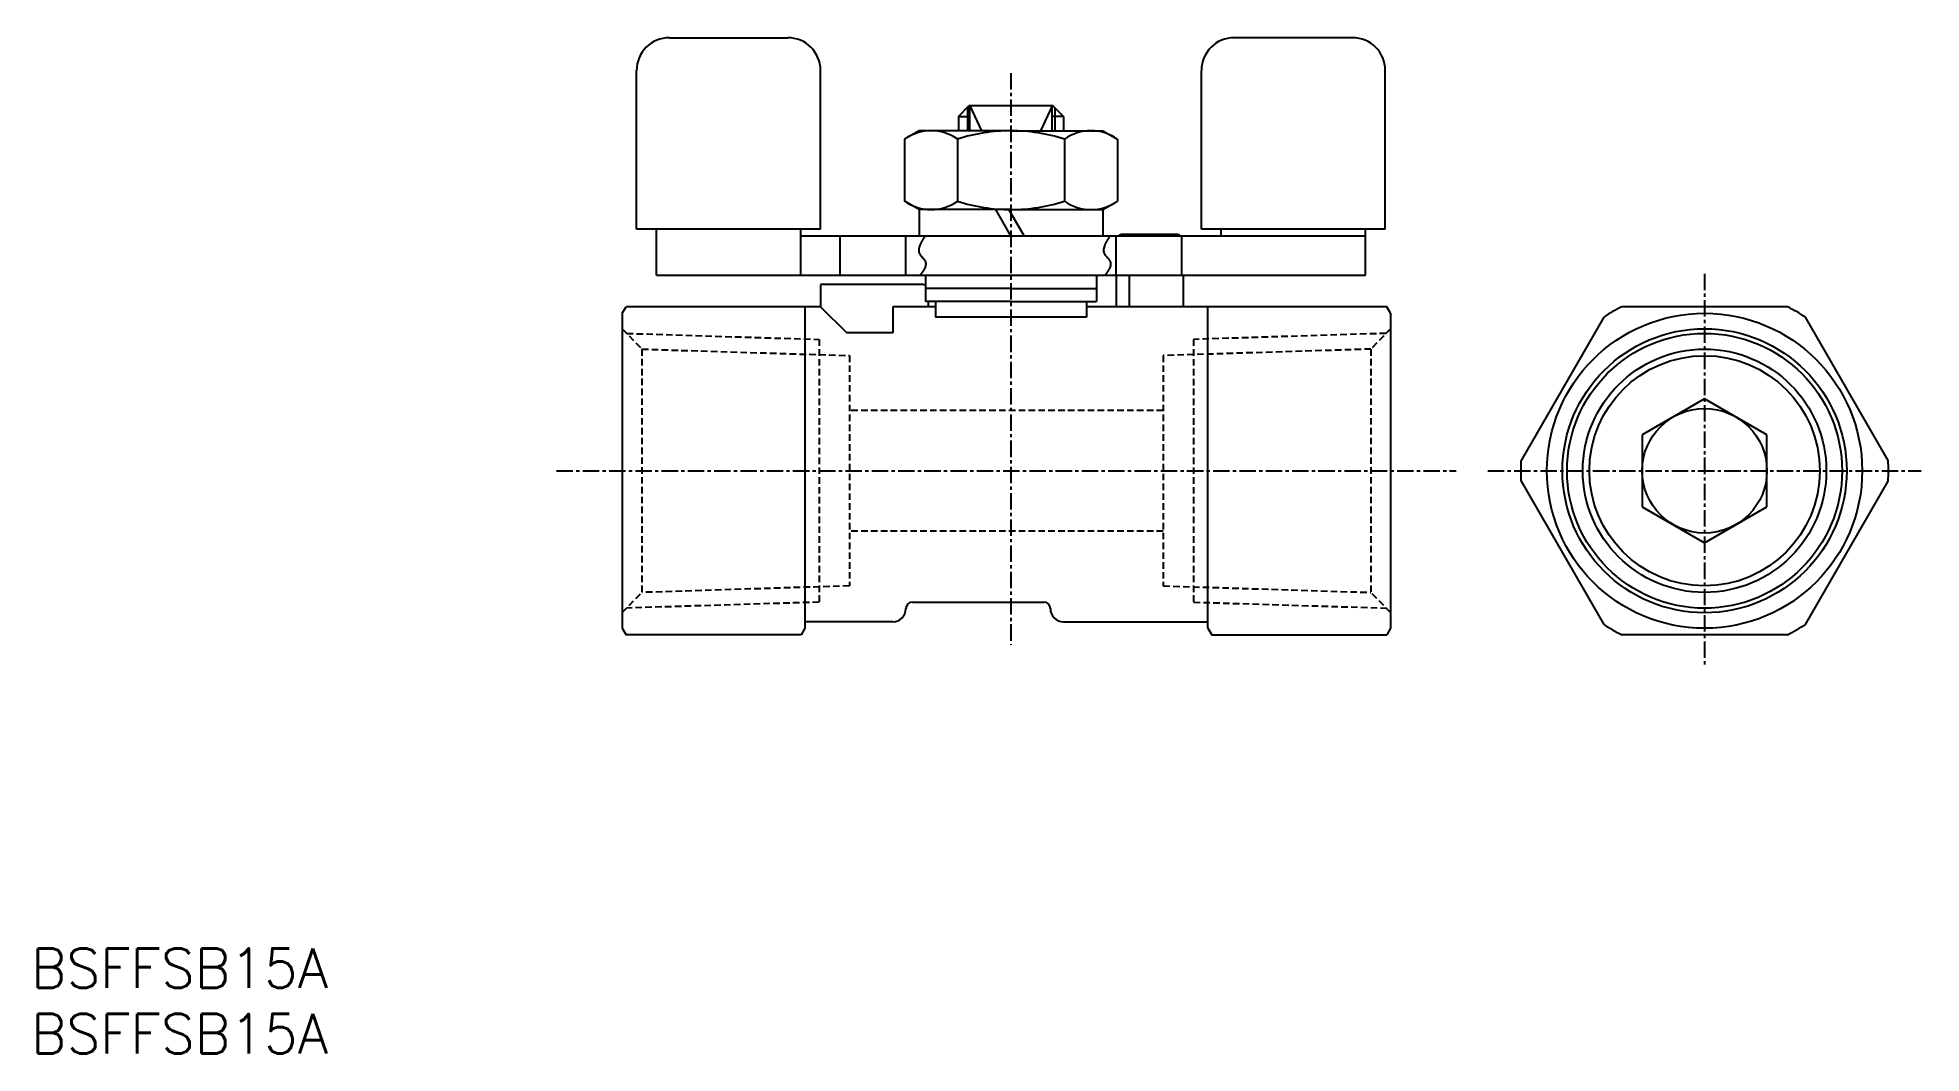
# Model space of a CAD drawing. Extents: x 1 to 144, y 0 to 77.
import ezdxf

# ---------------------------------------------------------------- set-up
doc = ezdxf.new("R2010")
doc.units = 0
doc.linetypes.add('CENTER', pattern=[2, 1.25, -0.25, 0.25, -0.25])
doc.linetypes.add('DASHED', pattern=[0.75, 0.5, -0.25])
doc.layers.get('0').update_dxf_attribs({"linetype": 'CONTINUOUS'})
doc.layers.add('CENTER', color=1, linetype='CENTER')
doc.styles.get("Standard").update_dxf_attribs({"font": 'txt.shx'})

# ---------------------------------------------------------------- blocks, each defined once
blk = doc.blocks.new('*U5')
at = {"color": 7, "linetype": 'CONTINUOUS'}
blk.add_text('BSFFSB15A', height=3, dxfattribs=at).set_placement((0, 0))
blk = doc.blocks.new('*U6')
at = {"color": 7, "linetype": 'CONTINUOUS'}
blk.add_text('BSFFSB15A', height=3, dxfattribs=at).set_placement((0, 5))

msp = doc.modelspace()

# ---------------------------------------------------------------- linework, layer by layer
at = {"color": 7, "linetype": 'CONTINUOUS'}
for p, q in [((48.62, 77.39), (57.62, 77.39)), ((100.62, 77.39), (91.62, 77.39)), ((46.12, 62.79), (46.12, 74.89)), ((60.12, 62.79), (60.12, 74.89)), ((89.12, 62.79), (89.12, 74.89)), ((103.12, 62.79), (103.12, 74.89)), ((70.62, 71.39), (71.42, 72.19)), ((77.82, 72.19), (71.42, 72.19)), ((71.5, 70.29), (71.5, 72.19)), ((77.75, 70.29), (77.75, 72.19)), ((78.62, 71.39), (77.82, 72.19)), ((67.62, 70.29), (66.52, 69.65)), ((74.62, 70.29), (67.62, 70.29)), ((70.62, 71.39), (70.62, 70.29)), ((70.62, 71.39), (71.5, 71.39)), ((74.62, 70.29), (81.62, 70.29)), ((78.62, 71.39), (77.75, 71.39)), ((78.62, 71.39), (78.62, 70.29)), ((81.62, 70.29), (82.73, 69.65)), ((66.52, 69.65), (66.52, 64.93)), ((70.56, 69.65), (70.56, 64.93)), ((78.69, 69.65), (78.69, 64.93)), ((82.73, 69.65), (82.73, 64.93)), ((67.62, 64.29), (66.52, 64.93)), ((81.62, 64.29), (82.73, 64.93)), ((67.62, 64.29), (67.62, 62.29)), ((74.62, 64.29), (67.62, 64.29)), ((74.62, 64.29), (68.62, 64.29)), ((74.62, 62.29), (73.47, 64.29)), ((75.62, 62.29), (74.47, 64.29)), ((74.62, 64.29), (81.62, 64.29)), ((81.62, 64.29), (81.62, 62.29)), ((60.12, 62.79), (46.12, 62.79)), ((47.62, 59.29), (47.62, 62.79)), ((58.62, 59.29), (58.62, 62.79)), ((58.62, 62.29), (101.62, 62.29)), ((61.62, 59.29), (61.62, 62.29)), ((66.62, 59.29), (66.62, 62.29)), ((82.62, 59.29), (82.62, 62.29)), ((87.22, 62.39), (83.12, 62.39)), ((87.62, 59.29), (87.62, 62.29)), ((103.12, 62.79), (89.12, 62.79)), ((90.62, 62.29), (90.62, 62.79)), ((101.62, 59.29), (101.62, 62.79)), ((47.62, 59.29), (74.62, 59.29)), ((68.12, 59.29), (68.12, 58.29)), ((74.62, 59.29), (101.62, 59.29)), ((81.12, 59.29), (81.12, 58.29)), ((82.62, 59.29), (82.62, 56.89)), ((83.62, 59.29), (83.62, 56.89)), ((87.72, 59.29), (87.72, 56.89)), ((67.82, 58.59), (60.12, 58.59)), ((60.12, 58.56), (60.12, 56.89)), ((74.62, 58.29), (68.12, 58.29)), ((68.12, 58.29), (68.12, 57.29)), ((74.62, 58.29), (81.12, 58.29)), ((81.12, 58.29), (81.12, 57.29)), ((45.02, 56.39), (45.31, 56.89)), ((45.02, 56.39), (45.02, 32.39)), ((60.12, 56.89), (45.31, 56.89)), ((58.92, 56.89), (58.92, 32.39)), ((60.12, 56.89), (62.12, 54.89)), ((65.62, 56.89), (65.62, 54.89)), ((68.87, 56.89), (65.62, 56.89)), ((74.62, 57.29), (68.12, 57.29)), ((68.32, 57.29), (68.32, 56.89)), ((68.87, 57.29), (68.87, 56.09)), ((74.62, 56.09), (68.87, 56.09)), ((74.62, 57.29), (80.37, 57.29)), ((74.62, 57.29), (81.12, 57.29)), ((80.37, 56.09), (74.62, 56.09)), ((80.37, 57.29), (80.37, 56.09)), ((103.24, 56.89), (80.37, 56.89)), ((89.62, 32.39), (89.62, 56.89)), ((103.52, 56.39), (103.24, 56.89)), ((103.52, 56.39), (103.52, 32.39)), ((65.62, 54.89), (62.12, 54.89)), ((65.52, 54.89), (65.52, 54.89)), ((127.43, 49.88), (122.68, 47.14)), ((132.18, 47.14), (127.43, 49.88)), ((122.68, 47.14), (122.68, 41.65)), ((132.18, 41.65), (132.18, 47.14)), ((122.68, 41.65), (127.43, 38.91)), ((127.43, 38.91), (132.18, 41.65)), ((66.62, 33.89), (66.62, 33.89)), ((67.12, 34.39), (77.12, 34.39)), ((77.62, 33.89), (77.62, 33.89)), ((45.02, 32.39), (45.31, 31.89)), ((58.64, 31.89), (45.31, 31.89)), ((58.92, 32.39), (58.64, 31.89)), ((65.62, 32.89), (58.92, 32.89)), ((78.62, 32.89), (89.62, 32.89)), ((89.62, 32.39), (89.91, 31.89)), ((89.91, 31.89), (103.24, 31.89)), ((103.52, 32.39), (103.24, 31.89))]:
    msp.add_line(p, q, dxfattribs=at)
at = {"color": 3, "linetype": 'CONTINUOUS'}
for p, q in [((71.3, 72.07), (71.3, 70.29)), ((71.5, 72.19), (72.38, 70.29)), ((77.75, 72.19), (76.87, 70.29)), ((77.95, 72.07), (77.95, 70.29))]:
    msp.add_line(p, q, dxfattribs=at)
at = {"color": 3, "linetype": 'DASHED'}
for p, q in [((45.02, 55.21), (46.52, 53.66)), ((45.36, 54.86), (60.02, 54.4)), ((103.19, 54.86), (88.52, 54.4)), ((103.52, 55.21), (102.03, 53.66)), ((46.52, 53.66), (46.52, 35.13)), ((46.52, 53.66), (62.32, 53.17)), ((60.02, 54.4), (60.02, 34.38)), ((62.32, 53.17), (62.32, 35.62)), ((102.03, 53.66), (86.22, 53.17)), ((86.22, 53.17), (86.22, 35.62)), ((88.52, 54.4), (88.52, 34.38)), ((102.03, 53.66), (102.03, 35.13)), ((86.21, 48.99), (62.32, 48.99)), ((86.21, 39.79), (62.32, 39.79)), ((45.02, 33.58), (46.52, 35.13)), ((62.32, 35.62), (46.52, 35.12)), ((86.22, 35.62), (102.03, 35.12)), ((103.52, 33.58), (102.03, 35.13)), ((60.02, 34.38), (45.36, 33.93)), ((88.52, 34.38), (103.19, 33.93))]:
    msp.add_line(p, q, dxfattribs=at)
at = {"color": 7, "linetype": 'CONTINUOUS'}
for points in [[(119.76, 56.1), (113.46, 45.18)], [(133.74, 56.89), (121.13, 56.89)], [(141.41, 45.18), (135.11, 56.1)], [(113.46, 43.6), (119.76, 32.68)], [(135.11, 32.68), (141.41, 43.6)], [(133.74, 31.89), (121.13, 31.89)]]:
    msp.add_lwpolyline(points, dxfattribs=at)
at = {"color": 7}
for points in [[(67.72, 59.29, 0), (67.73, 59.31, 0), (67.74, 59.33, 0), (67.76, 59.34, 0), (67.77, 59.36, 0), (67.78, 59.38, 0), (67.79, 59.39, 0), (67.81, 59.41, 0), (67.82, 59.43, 0), (67.83, 59.44, 0), (67.84, 59.46, 0), (67.85, 59.48, 0), (67.87, 59.49, 0), (67.88, 59.51, 0), (67.89, 59.53, 0), (67.9, 59.54, 0), (67.91, 59.56, 0), (67.92, 59.58, 0), (67.93, 59.59, 0), (67.95, 59.61, 0), (67.96, 59.63, 0), (67.97, 59.64, 0), (67.98, 59.66, 0), (67.99, 59.68, 0), (68, 59.69, 0), (68.01, 59.71, 0), (68.02, 59.73, 0), (68.03, 59.74, 0), (68.03, 59.76, 0), (68.04, 59.77, 0), (68.05, 59.79, 0), (68.06, 59.81, 0), (68.07, 59.82, 0), (68.08, 59.84, 0), (68.08, 59.85, 0), (68.09, 59.87, 0), (68.1, 59.89, 0), (68.1, 59.9, 0), (68.11, 59.92, 0), (68.12, 59.93, 0), (68.12, 59.95, 0), (68.13, 59.97, 0), (68.13, 59.98, 0), (68.14, 60, 0), (68.14, 60.01, 0), (68.14, 60.03, 0), (68.15, 60.04, 0), (68.15, 60.06, 0), (68.15, 60.07, 0), (68.15, 60.09, 0), (68.16, 60.11, 0), (68.16, 60.12, 0), (68.16, 60.14, 0), (68.16, 60.15, 0), (68.16, 60.17, 0), (68.16, 60.18, 0), (68.16, 60.2, 0), (68.15, 60.21, 0), (68.15, 60.23, 0), (68.15, 60.24, 0), (68.15, 60.25, 0), (68.14, 60.27, 0), (68.14, 60.28, 0), (68.13, 60.3, 0), (68.13, 60.31, 0), (68.12, 60.33, 0), (68.11, 60.34, 0), (68.11, 60.35, 0), (68.1, 60.37, 0), (68.09, 60.38, 0), (68.08, 60.4, 0), (68.07, 60.41, 0), (68.06, 60.42, 0), (68.06, 60.44, 0), (68.05, 60.45, 0), (68.04, 60.46, 0), (68.02, 60.48, 0), (68.01, 60.49, 0), (68, 60.51, 0), (67.99, 60.52, 0), (67.98, 60.53, 0), (67.97, 60.55, 0), (67.96, 60.56, 0), (67.94, 60.57, 0), (67.93, 60.59, 0), (67.92, 60.6, 0), (67.91, 60.61, 0), (67.9, 60.63, 0), (67.88, 60.64, 0), (67.87, 60.65, 0), (67.86, 60.67, 0), (67.85, 60.68, 0), (67.84, 60.69, 0), (67.82, 60.71, 0), (67.81, 60.72, 0), (67.8, 60.74, 0), (67.79, 60.75, 0), (67.78, 60.76, 0), (67.77, 60.78, 0), (67.76, 60.79, 0), (67.75, 60.8, 0), (67.74, 60.82, 0), (67.73, 60.83, 0), (67.72, 60.85, 0), (67.71, 60.86, 0), (67.7, 60.87, 0), (67.69, 60.89, 0), (67.69, 60.9, 0), (67.68, 60.92, 0), (67.67, 60.93, 0), (67.67, 60.95, 0), (67.66, 60.96, 0), (67.65, 60.98, 0), (67.65, 60.99, 0), (67.64, 61.01, 0), (67.64, 61.02, 0), (67.64, 61.04, 0), (67.63, 61.05, 0), (67.63, 61.07, 0), (67.63, 61.08, 0), (67.62, 61.1, 0), (67.62, 61.11, 0), (67.62, 61.13, 0), (67.62, 61.14, 0), (67.62, 61.16, 0), (67.62, 61.17, 0), (67.62, 61.19, 0), (67.62, 61.21, 0), (67.62, 61.22, 0), (67.62, 61.24, 0), (67.62, 61.25, 0), (67.62, 61.27, 0), (67.62, 61.28, 0), (67.63, 61.3, 0), (67.63, 61.32, 0), (67.63, 61.33, 0), (67.64, 61.35, 0), (67.64, 61.37, 0), (67.64, 61.38, 0), (67.65, 61.4, 0), (67.65, 61.41, 0), (67.65, 61.43, 0), (67.66, 61.45, 0), (67.66, 61.46, 0), (67.67, 61.48, 0), (67.67, 61.5, 0), (67.68, 61.51, 0), (67.69, 61.53, 0), (67.69, 61.55, 0), (67.7, 61.56, 0), (67.71, 61.58, 0), (67.71, 61.6, 0), (67.72, 61.62, 0), (67.73, 61.63, 0), (67.73, 61.65, 0), (67.74, 61.67, 0), (67.75, 61.68, 0), (67.76, 61.7, 0), (67.77, 61.72, 0), (67.77, 61.73, 0), (67.78, 61.75, 0), (67.79, 61.77, 0), (67.8, 61.79, 0), (67.81, 61.8, 0), (67.82, 61.82, 0), (67.83, 61.84, 0), (67.84, 61.86, 0), (67.85, 61.87, 0), (67.86, 61.89, 0), (67.87, 61.91, 0), (67.88, 61.92, 0), (67.89, 61.94, 0), (67.9, 61.96, 0), (67.91, 61.98, 0), (67.92, 61.99, 0), (67.93, 62.01, 0), (67.94, 62.03, 0), (67.95, 62.05, 0), (67.96, 62.06, 0), (67.97, 62.08, 0), (67.98, 62.1, 0), (67.99, 62.12, 0), (68, 62.13, 0), (68.01, 62.15, 0), (68.02, 62.17, 0), (68.03, 62.19, 0), (68.04, 62.21, 0), (68.06, 62.22, 0), (68.07, 62.24, 0), (68.08, 62.26, 0), (68.09, 62.28, 0), (68.1, 62.29, 0)], [(81.8, 59.29, 0), (81.81, 59.31, 0), (81.82, 59.33, 0), (81.83, 59.34, 0), (81.84, 59.36, 0), (81.86, 59.38, 0), (81.87, 59.39, 0), (81.88, 59.41, 0), (81.89, 59.43, 0), (81.91, 59.44, 0), (81.92, 59.46, 0), (81.93, 59.48, 0), (81.94, 59.49, 0), (81.95, 59.51, 0), (81.97, 59.53, 0), (81.98, 59.54, 0), (81.99, 59.56, 0), (82, 59.58, 0), (82.01, 59.59, 0), (82.02, 59.61, 0), (82.03, 59.63, 0), (82.04, 59.64, 0), (82.05, 59.66, 0), (82.06, 59.68, 0), (82.07, 59.69, 0), (82.08, 59.71, 0), (82.09, 59.73, 0), (82.1, 59.74, 0), (82.11, 59.76, 0), (82.12, 59.77, 0), (82.13, 59.79, 0), (82.14, 59.81, 0), (82.14, 59.82, 0), (82.15, 59.84, 0), (82.16, 59.85, 0), (82.17, 59.87, 0), (82.17, 59.89, 0), (82.18, 59.9, 0), (82.19, 59.92, 0), (82.19, 59.93, 0), (82.2, 59.95, 0), (82.2, 59.97, 0), (82.21, 59.98, 0), (82.21, 60, 0), (82.22, 60.01, 0), (82.22, 60.03, 0), (82.22, 60.04, 0), (82.23, 60.06, 0), (82.23, 60.07, 0), (82.23, 60.09, 0), (82.23, 60.11, 0), (82.23, 60.12, 0), (82.23, 60.14, 0), (82.23, 60.15, 0), (82.23, 60.17, 0), (82.23, 60.18, 0), (82.23, 60.2, 0), (82.23, 60.21, 0), (82.23, 60.23, 0), (82.22, 60.24, 0), (82.22, 60.25, 0), (82.22, 60.27, 0), (82.21, 60.28, 0), (82.21, 60.3, 0), (82.2, 60.31, 0), (82.2, 60.33, 0), (82.19, 60.34, 0), (82.18, 60.35, 0), (82.18, 60.37, 0), (82.17, 60.38, 0), (82.16, 60.4, 0), (82.15, 60.41, 0), (82.14, 60.42, 0), (82.13, 60.44, 0), (82.12, 60.45, 0), (82.11, 60.46, 0), (82.1, 60.48, 0), (82.09, 60.49, 0), (82.08, 60.51, 0), (82.07, 60.52, 0), (82.06, 60.53, 0), (82.04, 60.55, 0), (82.03, 60.56, 0), (82.02, 60.57, 0), (82.01, 60.59, 0), (82, 60.6, 0), (81.98, 60.61, 0), (81.97, 60.63, 0), (81.96, 60.64, 0), (81.95, 60.65, 0), (81.94, 60.67, 0), (81.92, 60.68, 0), (81.91, 60.69, 0), (81.9, 60.71, 0), (81.89, 60.72, 0), (81.88, 60.74, 0), (81.87, 60.75, 0), (81.85, 60.76, 0), (81.84, 60.78, 0), (81.83, 60.79, 0), (81.82, 60.8, 0), (81.81, 60.82, 0), (81.8, 60.83, 0), (81.79, 60.85, 0), (81.79, 60.86, 0), (81.78, 60.87, 0), (81.77, 60.89, 0), (81.76, 60.9, 0), (81.75, 60.92, 0), (81.75, 60.93, 0), (81.74, 60.95, 0), (81.74, 60.96, 0), (81.73, 60.98, 0), (81.72, 60.99, 0), (81.72, 61.01, 0), (81.72, 61.02, 0), (81.71, 61.04, 0), (81.71, 61.05, 0), (81.71, 61.07, 0), (81.7, 61.08, 0), (81.7, 61.1, 0), (81.7, 61.11, 0), (81.7, 61.13, 0), (81.7, 61.14, 0), (81.7, 61.16, 0), (81.69, 61.17, 0), (81.69, 61.19, 0), (81.69, 61.21, 0), (81.7, 61.22, 0), (81.7, 61.24, 0), (81.7, 61.25, 0), (81.7, 61.27, 0), (81.7, 61.28, 0), (81.7, 61.3, 0), (81.71, 61.32, 0), (81.71, 61.33, 0), (81.71, 61.35, 0), (81.71, 61.37, 0), (81.72, 61.38, 0), (81.72, 61.4, 0), (81.73, 61.41, 0), (81.73, 61.43, 0), (81.74, 61.45, 0), (81.74, 61.46, 0), (81.75, 61.48, 0), (81.75, 61.5, 0), (81.76, 61.51, 0), (81.76, 61.53, 0), (81.77, 61.55, 0), (81.77, 61.56, 0), (81.78, 61.58, 0), (81.79, 61.6, 0), (81.8, 61.62, 0), (81.8, 61.63, 0), (81.81, 61.65, 0), (81.82, 61.67, 0), (81.83, 61.68, 0), (81.83, 61.7, 0), (81.84, 61.72, 0), (81.85, 61.73, 0), (81.86, 61.75, 0), (81.87, 61.77, 0), (81.88, 61.79, 0), (81.88, 61.8, 0), (81.89, 61.82, 0), (81.9, 61.84, 0), (81.91, 61.86, 0), (81.92, 61.87, 0), (81.93, 61.89, 0), (81.94, 61.91, 0), (81.95, 61.92, 0), (81.96, 61.94, 0), (81.97, 61.96, 0), (81.98, 61.98, 0), (81.99, 61.99, 0), (82, 62.01, 0), (82.01, 62.03, 0), (82.02, 62.05, 0), (82.03, 62.06, 0), (82.04, 62.08, 0), (82.06, 62.1, 0), (82.07, 62.12, 0), (82.08, 62.13, 0), (82.09, 62.15, 0), (82.1, 62.17, 0), (82.11, 62.19, 0), (82.12, 62.21, 0), (82.13, 62.22, 0), (82.14, 62.24, 0), (82.15, 62.26, 0), (82.17, 62.28, 0), (82.18, 62.29, 0)]]:
    msp.add_polyline3d(points, dxfattribs=at)
at = {"color": 7, "linetype": 'CONTINUOUS'}
for radius in [12, 10.82, 9.27, 8.77, 4.75]:
    msp.add_circle((127.43, 44.39), radius, dxfattribs=at)
at = {"color": 3, "linetype": 'CONTINUOUS'}
msp.add_circle((127.43, 44.39), 10.47, dxfattribs=at)
at = {"color": 7, "linetype": 'CONTINUOUS'}
for centre, radius, start, end in [((48.62, 74.89), 2.5, 90, 180), ((57.62, 74.89), 2.5, 0, 90), ((91.62, 74.89), 2.5, 90, 180), ((100.62, 74.89), 2.5, 0, 90), ((68.54, 66.79), 3.51, 54.8236, 125.1764), ((74.62, 57.06), 13.24, 90, 107.8967), ((74.62, 57.06), 13.24, 72.1033, 90), ((80.71, 66.79), 3.51, 54.8236, 125.1764), ((68.54, 67.8), 3.51, 234.8236, 305.1764), ((74.62, 77.53), 13.24, 252.1033, 270), ((74.62, 77.53), 13.24, 270, 287.8967), ((80.71, 67.8), 3.51, 234.8236, 305.1764), ((83.12, 61.89), 0.5, 90, 126.8699), ((84.12, 61.89), 0.5, 90, 126.8699), ((87.22, 61.89), 0.5, 53.1301, 90), ((67.82, 58.09), 0.5, 53.1301, 90), ((127.43, 44.39), 14, 116.7655, 123.2345), ((127.43, 44.39), 14, 56.7655, 63.2345), ((127.43, 44.39), 14, 176.7655, 183.2345), ((127.43, 44.39), 14, 356.7655, 3.2345), ((65.62, 33.89), 1, 270, 0), ((67.12, 33.89), 0.5, 90, 180), ((77.12, 33.89), 0.5, 360, 90), ((78.62, 33.89), 1, 180, 270), ((127.43, 44.39), 14, 236.7655, 243.2345), ((127.43, 44.39), 14, 296.7655, 303.2345)]:
    msp.add_arc(centre, radius, start, end, dxfattribs=at)
at = {"layer": 'CENTER', "color": 1, "linetype": 'CENTER'}
for p, q in [((74.62, 74.69), (74.62, 31.14)), ((127.43, 59.39), (127.43, 29.39)), ((40.02, 44.39), (108.52, 44.39)), ((110.93, 44.39), (143.93, 44.39))]:
    msp.add_line(p, q, dxfattribs=at)

# ---------------------------------------------------------------- block references
at = {"color": 7, "linetype": 'CONTINUOUS'}
for name in ['*U6', '*U5']:
    msp.add_blockref(name, (0, 0), dxfattribs=at)

doc.saveas('drawing.dxf')
